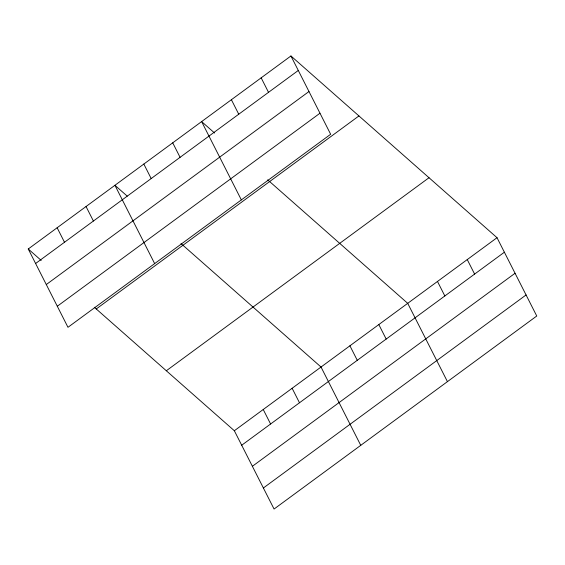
<?xml version="1.0" encoding="UTF-8"?>
<svg xmlns="http://www.w3.org/2000/svg" width="565" height="565" viewBox="0 0 565 565"><rect width="100%" height="100%" fill="white"/><g stroke="black" fill="none" stroke-linecap="round" stroke-linejoin="round"><path stroke-width="0.85" d="M290.933 55.963L330.659 134.265L67.977 327.297L28.25 248.988L290.933 55.963L497.023 237.703L536.75 316.012L274.067 509.037L234.341 430.735L94.313 307.254M35.609 263.495L298.292 70.463M46.288 284.548L308.977 91.523M57.298 306.244L319.981 113.212M96.262 308.963L358.945 115.938M166.329 370.76L429.012 177.728M234.341 430.735L497.023 237.703M241.7 445.234L504.383 252.209M252.378 466.295L515.061 273.262M263.382 487.983L526.072 294.958M214.573 133.015L201.62 121.588L241.347 199.897M267.69 179.854L407.711 303.334L447.438 381.643M127.245 196.14L114.935 185.292L154.662 263.601M181.005 243.55L321.026 367.031L360.753 445.34M28.25 248.988L41.203 260.416M467.248 259.575L474.607 274.082M437.48 281.455L444.839 295.961M261.164 77.836L268.523 92.342M378.811 324.564L386.17 339.071M231.389 99.715L238.748 114.222M349.919 345.801L357.278 360.308M172.728 142.825L180.087 157.331M292.126 388.268L299.485 402.767M143.828 164.055L151.187 178.561M263.234 409.498L270.593 424.004M86.042 206.522L93.402 221.028M57.143 227.759L64.502 242.265"/></g></svg>
